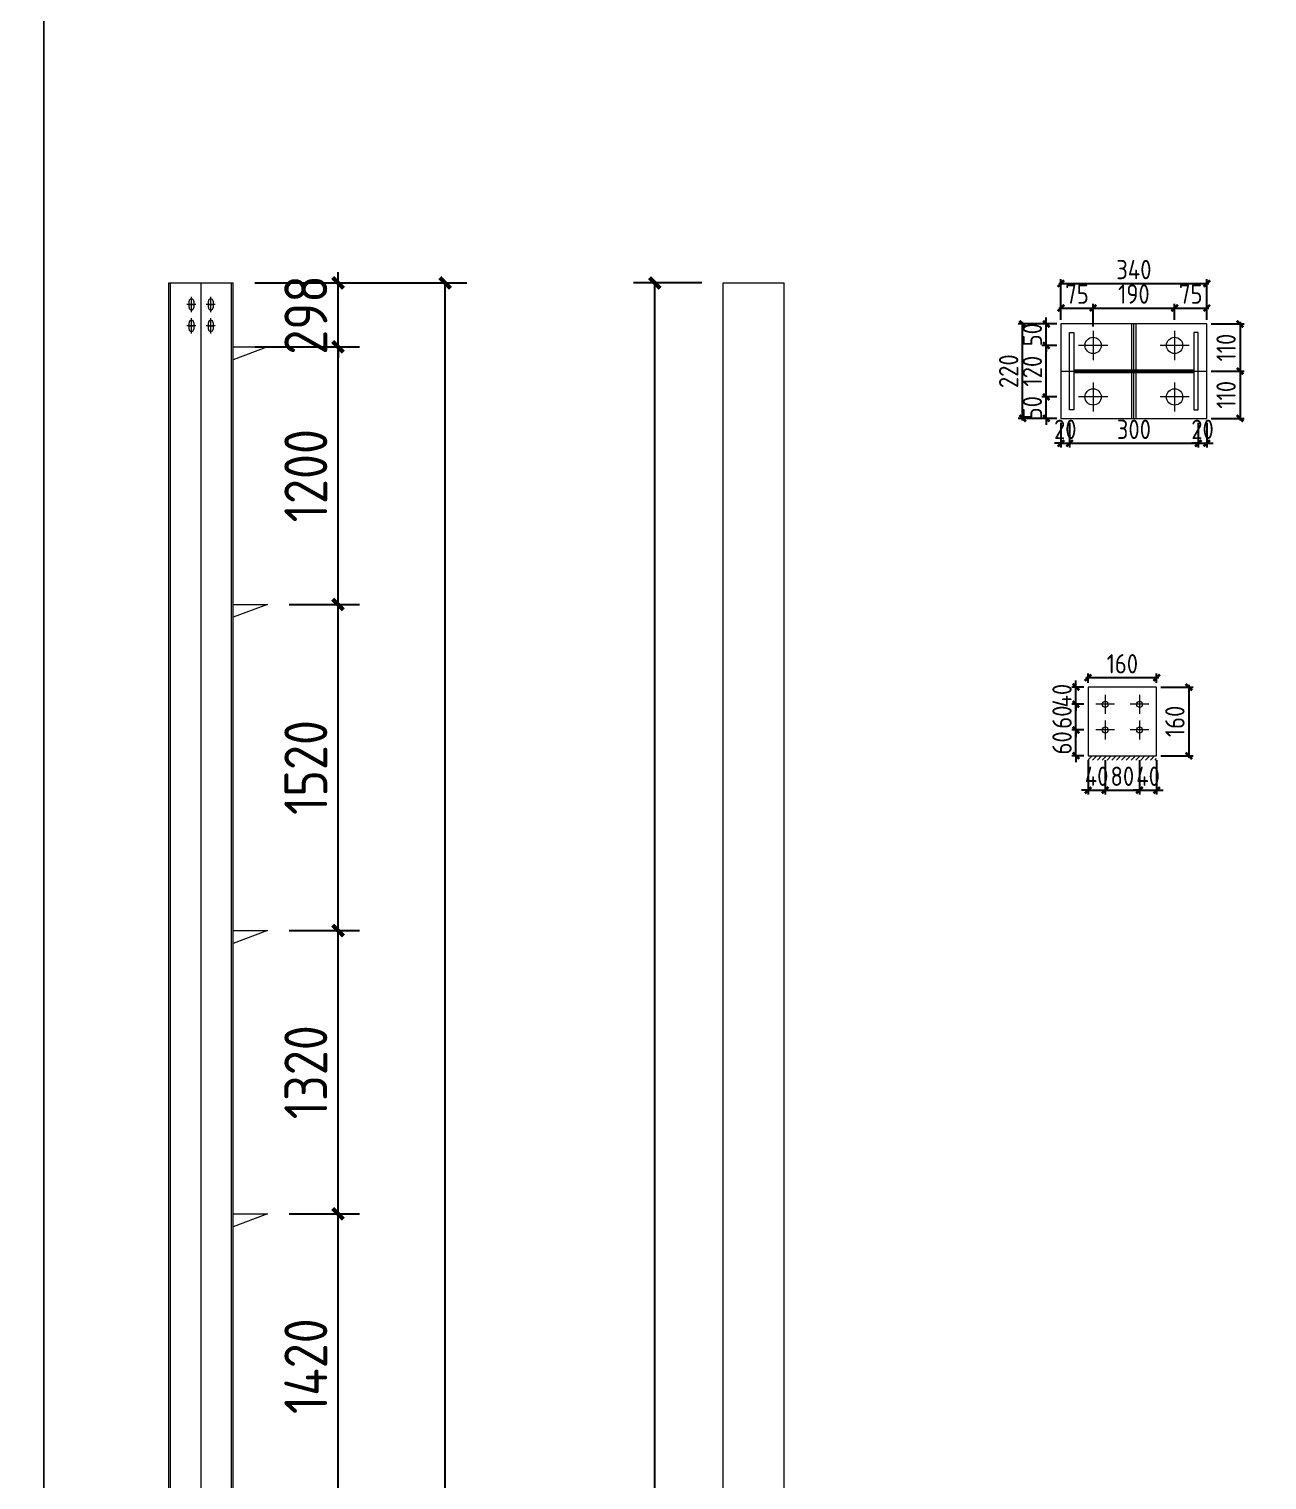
# Model space of a CAD drawing. Extents: x 485428 to 797698, y 56414 to 211814.
# Drawn here: x 693468 to 699240, y 148169 to 154931 of the extents above; entities that cross this region are included whole.
import ezdxf

# ---------------------------------------------------------------- set-up
doc = ezdxf.new("R2010")
doc.units = 0
doc.header["$LTSCALE"] = 1000
doc.header["$MEASUREMENT"] = 0
doc.styles.get("Standard").update_dxf_attribs({"font": 'gbenor.shx', "bigfont": 'gbcbig.shx'})
doc.dimstyles.get("Standard").update_dxf_attribs({"dimscale": 100, "dimtxt": 2, "dimasz": 0.4, "dimexe": 0.5, "dimexo": 1, "dimgap": 0.5, "dimtad": 1, "dimdec": 0, "dimzin": 0, "dimdsep": 46, "dimtxsty": 'Standard', "dimblk": 'ARCHTICK', "dimcen": 0.09, "dimadec": 0, "dimazin": 0, "dimtfac": 1, "dimtdec": 0, "dimtix": 1, "dimtmove": 2, "dimatfit": 3, "dimfxl": 1, "dimtolj": 1, "dimtzin": 0, "dimarcsym": 0})

# ---------------------------------------------------------------- blocks, each defined once
blk = doc.blocks.new('_ArchTick')
at = {"color": 0, "linetype": 'ByBlock', "const_width": 0.4}
blk.add_lwpolyline([(-0.5, -0.5), (0.5, 0.5)], dxfattribs=at)
blk = doc.blocks.new('*D974')
at = {"color": 3, "lineweight": -2}
for p, q in [((694680.7, 149409.3), (695009.1, 149409.3)), ((694909.1, 147989.3), (694909.1, 149409.3)), ((694680.7, 147989.3), (695009.1, 147989.3))]:
    blk.add_line(p, q, dxfattribs=at)
at = {"layer": 'Defpoints', "color": 0}
for p in [(694580.7, 149409.3), (694909.1, 149409.3), (694580.7, 147989.3)]:
    blk.add_point(p, dxfattribs=at)
at = {"color": 3, "lineweight": -2, "xscale": 50, "yscale": 50, "zscale": 50}
for p, rotation in [((694909.1, 149409.3), 90), ((694909.1, 147989.3), 270)]:
    blk.add_blockref('_ArchTick', p, dxfattribs=dict(at, rotation=rotation))
at = {"color": 0, "lineweight": 15, "insert": (694759.1, 148699.3), "char_height": 200, "attachment_point": 5, "rotation": 90}
blk.add_mtext('\\A1;1420', dxfattribs=at)
blk = doc.blocks.new('*D975')
at = {"color": 3, "lineweight": -2}
for p, q in [((694680.7, 150729.3), (695009.1, 150729.3)), ((694909.1, 149409.3), (694909.1, 150729.3)), ((694680.7, 149409.3), (695009.1, 149409.3))]:
    blk.add_line(p, q, dxfattribs=at)
at = {"layer": 'Defpoints', "color": 0}
for p in [(694580.7, 150729.3), (694909.1, 150729.3), (694580.7, 149409.3)]:
    blk.add_point(p, dxfattribs=at)
at = {"color": 3, "lineweight": -2, "xscale": 50, "yscale": 50, "zscale": 50}
for p, rotation in [((694909.1, 150729.3), 90), ((694909.1, 149409.3), 270)]:
    blk.add_blockref('_ArchTick', p, dxfattribs=dict(at, rotation=rotation))
at = {"color": 0, "lineweight": 15, "insert": (694759.1, 150069.3), "char_height": 200, "attachment_point": 5, "rotation": 90}
blk.add_mtext('\\A1;1320', dxfattribs=at)
blk = doc.blocks.new('*D976')
at = {"color": 3, "lineweight": -2}
for p, q in [((694680.7, 152249.3), (695009.1, 152249.3)), ((694909.1, 150729.3), (694909.1, 152249.3)), ((694680.7, 150729.3), (695009.1, 150729.3))]:
    blk.add_line(p, q, dxfattribs=at)
at = {"layer": 'Defpoints', "color": 0}
for p in [(694580.7, 152249.3), (694909.1, 152249.3), (694580.7, 150729.3)]:
    blk.add_point(p, dxfattribs=at)
at = {"color": 3, "lineweight": -2, "xscale": 50, "yscale": 50, "zscale": 50}
for p, rotation in [((694909.1, 152249.3), 90), ((694909.1, 150729.3), 270)]:
    blk.add_blockref('_ArchTick', p, dxfattribs=dict(at, rotation=rotation))
at = {"color": 0, "lineweight": 15, "insert": (694759.1, 151489.3), "char_height": 200, "attachment_point": 5, "rotation": 90}
blk.add_mtext('\\A1;1520', dxfattribs=at)
blk = doc.blocks.new('*D977')
at = {"color": 3, "lineweight": -2}
for p, q in [((694680.7, 153449.3), (695009.1, 153449.3)), ((694909.1, 152249.3), (694909.1, 153449.3)), ((694680.7, 152249.3), (695009.1, 152249.3))]:
    blk.add_line(p, q, dxfattribs=at)
at = {"layer": 'Defpoints', "color": 0}
for p in [(694580.7, 153449.3), (694909.1, 153449.3), (694580.7, 152249.3)]:
    blk.add_point(p, dxfattribs=at)
at = {"color": 3, "lineweight": -2, "xscale": 50, "yscale": 50, "zscale": 50}
for p, rotation in [((694909.1, 153449.3), 90), ((694909.1, 152249.3), 270)]:
    blk.add_blockref('_ArchTick', p, dxfattribs=dict(at, rotation=rotation))
at = {"color": 0, "lineweight": 15, "insert": (694759.1, 152849.3), "char_height": 200, "attachment_point": 5, "rotation": 90}
blk.add_mtext('\\A1;1200', dxfattribs=at)
blk = doc.blocks.new('*D985')
at = {"color": 3, "lineweight": -2}
for p, q in [((694520.7, 153747.3), (695509.1, 153747.3)), ((695409.1, 140809.3), (695409.1, 153747.3)), ((694540.7, 140809.3), (695509.1, 140809.3))]:
    blk.add_line(p, q, dxfattribs=at)
at = {"layer": 'Defpoints', "color": 0}
for p in [(694420.7, 153747.3), (695409.1, 153747.3), (694440.7, 140809.3)]:
    blk.add_point(p, dxfattribs=at)
at = {"color": 3, "lineweight": -2, "xscale": 50, "yscale": 50, "zscale": 50}
for p, rotation in [((695409.1, 153747.3), 90), ((695409.1, 140809.3), 270)]:
    blk.add_blockref('_ArchTick', p, dxfattribs=dict(at, rotation=rotation))
at = {"color": 0, "lineweight": 15, "insert": (695259.1, 147278.3), "char_height": 200, "attachment_point": 5, "rotation": 90}
blk.add_mtext('\\A1;12938', dxfattribs=at)
blk = doc.blocks.new('*D986')
at = {"color": 3, "lineweight": -2}
for p, q in [((696605.3, 153747.3), (696286.2, 153747.3)), ((696386.2, 140829.3), (696386.2, 153747.3)), ((696605.3, 140829.3), (696286.2, 140829.3))]:
    blk.add_line(p, q, dxfattribs=at)
at = {"layer": 'Defpoints', "color": 0}
for p in [(696386.2, 153747.3), (696705.3, 153747.3), (696705.3, 140829.3)]:
    blk.add_point(p, dxfattribs=at)
at = {"color": 3, "lineweight": -2, "xscale": 50, "yscale": 50, "zscale": 50}
for p, rotation in [((696386.2, 153747.3), 90), ((696386.2, 140829.3), 270)]:
    blk.add_blockref('_ArchTick', p, dxfattribs=dict(at, rotation=rotation))
at = {"color": 0, "lineweight": 15, "insert": (696229.6, 147288.3), "char_height": 200, "attachment_point": 5, "rotation": 90}
blk.add_mtext('\\A1;腹板、翼板 12918', dxfattribs=at)
blk = doc.blocks.new('*D998')
at = {"color": 3, "lineweight": -2}
for p, q in [((698211.1, 153216.2), (698211.1, 153246.2)), ((698259.6, 153216.2), (698191.1, 153216.2)), ((698211.1, 153116.2), (698211.1, 153216.2)), ((698259.6, 153116.2), (698191.1, 153116.2)), ((698211.1, 153116.2), (698211.1, 153086.2))]:
    blk.add_line(p, q, dxfattribs=at)
at = {"layer": 'Defpoints', "color": 0}
for p in [(698211.1, 153216.2), (698279.6, 153216.2), (698279.6, 153116.2)]:
    blk.add_point(p, dxfattribs=at)
at = {"color": 3, "lineweight": -2, "xscale": 30, "yscale": 30, "zscale": 30}
for p, rotation in [((698211.1, 153216.2), 270), ((698211.1, 153116.2), 90)]:
    blk.add_blockref('_ArchTick', p, dxfattribs=dict(at, rotation=rotation))
at = {"color": 0, "lineweight": 15, "insert": (698146.1, 153166.2), "char_height": 90, "attachment_point": 5, "rotation": 90}
blk.add_mtext('\\A1;50', dxfattribs=at)
blk = doc.blocks.new('*D995')
at = {"color": 3, "lineweight": -2}
for p, q in [((698259.6, 153456.2), (698191.1, 153456.2)), ((698211.1, 153206.2), (698211.1, 153466.2)), ((698259.6, 153216.2), (698191.1, 153216.2))]:
    blk.add_line(p, q, dxfattribs=at)
at = {"layer": 'Defpoints', "color": 0}
for p in [(698211.1, 153456.2), (698279.6, 153456.2), (698279.6, 153216.2)]:
    blk.add_point(p, dxfattribs=at)
at = {"color": 3, "lineweight": -2, "xscale": 30, "yscale": 30, "zscale": 30}
for p, rotation in [((698211.1, 153456.2), 90), ((698211.1, 153216.2), 270)]:
    blk.add_blockref('_ArchTick', p, dxfattribs=dict(at, rotation=rotation))
at = {"color": 0, "lineweight": 15, "insert": (698146.1, 153336.2), "char_height": 90, "attachment_point": 5, "rotation": 90}
blk.add_mtext('\\A1;120', dxfattribs=at)
blk = doc.blocks.new('*D999')
at = {"color": 3, "lineweight": -2}
for p, q in [((698211.1, 153556.2), (698211.1, 153586.2)), ((698259.6, 153556.2), (698191.1, 153556.2)), ((698211.1, 153456.2), (698211.1, 153556.2)), ((698259.6, 153456.2), (698191.1, 153456.2)), ((698211.1, 153456.2), (698211.1, 153426.2))]:
    blk.add_line(p, q, dxfattribs=at)
at = {"layer": 'Defpoints', "color": 0}
for p in [(698211.1, 153556.2), (698279.6, 153556.2), (698279.6, 153456.2)]:
    blk.add_point(p, dxfattribs=at)
at = {"color": 3, "lineweight": -2, "xscale": 30, "yscale": 30, "zscale": 30}
for p, rotation in [((698211.1, 153556.2), 270), ((698211.1, 153456.2), 90)]:
    blk.add_blockref('_ArchTick', p, dxfattribs=dict(at, rotation=rotation))
at = {"color": 0, "lineweight": 15, "insert": (698146.1, 153506.2), "char_height": 90, "attachment_point": 5, "rotation": 90}
blk.add_mtext('\\A1;50', dxfattribs=at)
blk = doc.blocks.new('*D1000')
at = {"color": 3, "lineweight": -2}
for p, q in [((698269.6, 153630.6), (698439.6, 153630.6)), ((698279.6, 153576.2), (698279.6, 153650.6)), ((698429.6, 153544.2), (698429.6, 153650.6))]:
    blk.add_line(p, q, dxfattribs=at)
at = {"layer": 'Defpoints', "color": 0}
for p in [(698429.6, 153630.6), (698279.6, 153556.2), (698429.6, 153524.2)]:
    blk.add_point(p, dxfattribs=at)
at = {"color": 3, "lineweight": -2, "xscale": 30, "yscale": 30, "zscale": 30, "rotation": 180}
blk.add_blockref('_ArchTick', (698279.6, 153630.6), dxfattribs=at)
at = {"color": 3, "lineweight": -2, "xscale": 30, "yscale": 30, "zscale": 30}
blk.add_blockref('_ArchTick', (698429.6, 153630.6), dxfattribs=at)
at = {"color": 0, "lineweight": 15, "insert": (698354.6, 153695.6), "char_height": 90, "attachment_point": 5}
blk.add_mtext('\\A1;75', dxfattribs=at)
blk = doc.blocks.new('*D1001')
at = {"color": 3, "lineweight": -2}
for p, q in [((698419.6, 153630.6), (698819.6, 153630.6)), ((698429.6, 153544.2), (698429.6, 153650.6)), ((698809.6, 153576.2), (698809.6, 153650.6))]:
    blk.add_line(p, q, dxfattribs=at)
at = {"layer": 'Defpoints', "color": 0}
for p in [(698809.6, 153630.6), (698429.6, 153524.2), (698809.6, 153556.2)]:
    blk.add_point(p, dxfattribs=at)
at = {"color": 3, "lineweight": -2, "xscale": 30, "yscale": 30, "zscale": 30, "rotation": 180}
blk.add_blockref('_ArchTick', (698429.6, 153630.6), dxfattribs=at)
at = {"color": 3, "lineweight": -2, "xscale": 30, "yscale": 30, "zscale": 30}
blk.add_blockref('_ArchTick', (698809.6, 153630.6), dxfattribs=at)
at = {"color": 0, "lineweight": 15, "insert": (698619.6, 153695.6), "char_height": 90, "attachment_point": 5}
blk.add_mtext('\\A1;190', dxfattribs=at)
blk = doc.blocks.new('*D1002')
at = {"color": 3, "lineweight": -2}
for p, q in [((698799.6, 153630.6), (698969.6, 153630.6)), ((698809.6, 153576.2), (698809.6, 153650.6)), ((698959.6, 153576.2), (698959.6, 153650.6))]:
    blk.add_line(p, q, dxfattribs=at)
at = {"layer": 'Defpoints', "color": 0}
for p in [(698959.6, 153630.6), (698809.6, 153556.2), (698959.6, 153556.2)]:
    blk.add_point(p, dxfattribs=at)
at = {"color": 3, "lineweight": -2, "xscale": 30, "yscale": 30, "zscale": 30, "rotation": 180}
blk.add_blockref('_ArchTick', (698809.6, 153630.6), dxfattribs=at)
at = {"color": 3, "lineweight": -2, "xscale": 30, "yscale": 30, "zscale": 30}
blk.add_blockref('_ArchTick', (698959.6, 153630.6), dxfattribs=at)
at = {"color": 0, "lineweight": 15, "insert": (698884.6, 153695.6), "char_height": 90, "attachment_point": 5}
blk.add_mtext('\\A1;75', dxfattribs=at)
blk = doc.blocks.new('*D1003')
at = {"color": 3, "lineweight": -2}
for p, q in [((698100.7, 153106.2), (698100.7, 153566.2)), ((698259.6, 153556.2), (698080.7, 153556.2)), ((698259.6, 153116.2), (698080.7, 153116.2))]:
    blk.add_line(p, q, dxfattribs=at)
at = {"layer": 'Defpoints', "color": 0}
for p in [(698100.7, 153556.2), (698279.6, 153556.2), (698279.6, 153116.2)]:
    blk.add_point(p, dxfattribs=at)
at = {"color": 3, "lineweight": -2, "xscale": 30, "yscale": 30, "zscale": 30}
for p, rotation in [((698100.7, 153556.2), 90), ((698100.7, 153116.2), 270)]:
    blk.add_blockref('_ArchTick', p, dxfattribs=dict(at, rotation=rotation))
at = {"color": 0, "lineweight": 15, "insert": (698035.7, 153336.2), "char_height": 90, "attachment_point": 5, "rotation": 90}
blk.add_mtext('\\A1;220', dxfattribs=at)
blk = doc.blocks.new('*D1004')
at = {"color": 3, "lineweight": -2}
for p, q in [((698279.6, 153576.2), (698279.6, 153764.7)), ((698959.6, 153576.2), (698959.6, 153764.7)), ((698269.6, 153744.7), (698969.6, 153744.7))]:
    blk.add_line(p, q, dxfattribs=at)
at = {"layer": 'Defpoints', "color": 0}
for p in [(698959.6, 153744.7), (698279.6, 153556.2), (698959.6, 153556.2)]:
    blk.add_point(p, dxfattribs=at)
at = {"color": 3, "lineweight": -2, "xscale": 30, "yscale": 30, "zscale": 30, "rotation": 180}
blk.add_blockref('_ArchTick', (698279.6, 153744.7), dxfattribs=at)
at = {"color": 3, "lineweight": -2, "xscale": 30, "yscale": 30, "zscale": 30}
blk.add_blockref('_ArchTick', (698959.6, 153744.7), dxfattribs=at)
at = {"color": 0, "lineweight": 15, "insert": (698619.6, 153809.7), "char_height": 90, "attachment_point": 5}
blk.add_mtext('\\A1;340', dxfattribs=at)
blk = doc.blocks.new('*D996')
at = {"color": 3, "lineweight": -2}
for p, q in [((698279.6, 153096.2), (698279.6, 152980.2)), ((698319.6, 153096.2), (698319.6, 152980.2)), ((698279.6, 153000.2), (698249.6, 153000.2)), ((698279.6, 153000.2), (698319.6, 153000.2)), ((698319.6, 153000.2), (698349.6, 153000.2))]:
    blk.add_line(p, q, dxfattribs=at)
at = {"layer": 'Defpoints', "color": 0}
for p in [(698279.6, 153116.2), (698319.6, 153116.2), (698319.6, 153000.2)]:
    blk.add_point(p, dxfattribs=at)
at = {"color": 3, "lineweight": -2, "xscale": 30, "yscale": 30, "zscale": 30}
blk.add_blockref('_ArchTick', (698279.6, 153000.2), dxfattribs=at)
at = {"color": 3, "lineweight": -2, "xscale": 30, "yscale": 30, "zscale": 30, "rotation": 180}
blk.add_blockref('_ArchTick', (698319.6, 153000.2), dxfattribs=at)
at = {"color": 0, "lineweight": 15, "insert": (698299.6, 153065.2), "char_height": 90, "attachment_point": 5}
blk.add_mtext('\\A1;20', dxfattribs=at)
blk = doc.blocks.new('*D997')
at = {"color": 3, "lineweight": -2}
for p, q in [((698319.6, 153096.2), (698319.6, 152980.2)), ((698919.6, 153096.2), (698919.6, 152980.2)), ((698309.6, 153000.2), (698929.6, 153000.2))]:
    blk.add_line(p, q, dxfattribs=at)
at = {"layer": 'Defpoints', "color": 0}
for p in [(698319.6, 153116.2), (698919.6, 153116.2), (698919.6, 153000.2)]:
    blk.add_point(p, dxfattribs=at)
at = {"color": 3, "lineweight": -2, "xscale": 30, "yscale": 30, "zscale": 30, "rotation": 180}
blk.add_blockref('_ArchTick', (698319.6, 153000.2), dxfattribs=at)
at = {"color": 3, "lineweight": -2, "xscale": 30, "yscale": 30, "zscale": 30}
blk.add_blockref('_ArchTick', (698919.6, 153000.2), dxfattribs=at)
at = {"color": 0, "lineweight": 15, "insert": (698619.6, 153065.2), "char_height": 90, "attachment_point": 5}
blk.add_mtext('\\A1;300', dxfattribs=at)
blk = doc.blocks.new('*D1005')
at = {"color": 3, "lineweight": -2}
for p, q in [((698919.6, 153096.2), (698919.6, 152980.2)), ((698959.6, 153096.2), (698959.6, 152980.2)), ((698919.6, 153000.2), (698889.6, 153000.2)), ((698919.6, 153000.2), (698959.6, 153000.2)), ((698959.6, 153000.2), (698989.6, 153000.2))]:
    blk.add_line(p, q, dxfattribs=at)
at = {"layer": 'Defpoints', "color": 0}
for p in [(698919.6, 153116.2), (698959.6, 153116.2), (698959.6, 153000.2)]:
    blk.add_point(p, dxfattribs=at)
at = {"color": 3, "lineweight": -2, "xscale": 30, "yscale": 30, "zscale": 30}
blk.add_blockref('_ArchTick', (698919.6, 153000.2), dxfattribs=at)
at = {"color": 3, "lineweight": -2, "xscale": 30, "yscale": 30, "zscale": 30, "rotation": 180}
blk.add_blockref('_ArchTick', (698959.6, 153000.2), dxfattribs=at)
at = {"color": 0, "lineweight": 15, "insert": (698939.6, 153065.2), "char_height": 90, "attachment_point": 5}
blk.add_mtext('\\A1;20', dxfattribs=at)
blk = doc.blocks.new('*D1006')
at = {"color": 3, "lineweight": -2}
for p, q in [((699114.5, 153566.2), (699114.5, 153326.2)), ((698979.6, 153556.2), (699134.5, 153556.2)), ((698979.6, 153336.2), (699134.5, 153336.2))]:
    blk.add_line(p, q, dxfattribs=at)
at = {"layer": 'Defpoints', "color": 0}
for p in [(698959.6, 153556.2), (698959.6, 153336.2), (699114.5, 153336.2)]:
    blk.add_point(p, dxfattribs=at)
at = {"color": 3, "lineweight": -2, "xscale": 30, "yscale": 30, "zscale": 30}
for p, rotation in [((699114.5, 153556.2), 90), ((699114.5, 153336.2), 270)]:
    blk.add_blockref('_ArchTick', p, dxfattribs=dict(at, rotation=rotation))
at = {"color": 0, "lineweight": 15, "insert": (699049.5, 153446.2), "char_height": 90, "attachment_point": 5, "rotation": 90}
blk.add_mtext('\\A1;110', dxfattribs=at)
blk = doc.blocks.new('*D1007')
at = {"color": 3, "lineweight": -2}
for p, q in [((698979.6, 153336.2), (699134.5, 153336.2)), ((699114.5, 153346.2), (699114.5, 153106.2)), ((698979.6, 153116.2), (699134.5, 153116.2))]:
    blk.add_line(p, q, dxfattribs=at)
at = {"layer": 'Defpoints', "color": 0}
for p in [(698959.6, 153336.2), (698959.6, 153116.2), (699114.5, 153116.2)]:
    blk.add_point(p, dxfattribs=at)
at = {"color": 3, "lineweight": -2, "xscale": 30, "yscale": 30, "zscale": 30}
for p, rotation in [((699114.5, 153336.2), 90), ((699114.5, 153116.2), 270)]:
    blk.add_blockref('_ArchTick', p, dxfattribs=dict(at, rotation=rotation))
at = {"color": 0, "lineweight": 15, "insert": (699049.5, 153226.2), "char_height": 90, "attachment_point": 5, "rotation": 90}
blk.add_mtext('\\A1;110', dxfattribs=at)
blk = doc.blocks.new('*D1013')
at = {"color": 3, "lineweight": -2}
for p, q in [((698405.8, 151524.1), (698405.8, 151363.5)), ((698485.8, 151524.1), (698485.8, 151363.5)), ((698405.8, 151383.5), (698375.8, 151383.5)), ((698405.8, 151383.5), (698485.8, 151383.5)), ((698485.8, 151383.5), (698515.8, 151383.5))]:
    blk.add_line(p, q, dxfattribs=at)
at = {"layer": 'Defpoints', "color": 0}
for p in [(698405.8, 151544.1), (698485.8, 151544.1), (698485.8, 151383.5)]:
    blk.add_point(p, dxfattribs=at)
at = {"color": 3, "lineweight": -2, "xscale": 30, "yscale": 30, "zscale": 30}
blk.add_blockref('_ArchTick', (698405.8, 151383.5), dxfattribs=at)
at = {"color": 3, "lineweight": -2, "xscale": 30, "yscale": 30, "zscale": 30, "rotation": 180}
blk.add_blockref('_ArchTick', (698485.8, 151383.5), dxfattribs=at)
at = {"color": 0, "lineweight": 15, "insert": (698445.8, 151448.5), "char_height": 90, "attachment_point": 5}
blk.add_mtext('\\A1;40', dxfattribs=at)
blk = doc.blocks.new('*D1008')
at = {"color": 3, "lineweight": -2}
for p, q in [((698485.8, 151524.1), (698485.8, 151363.5)), ((698645.8, 151524.1), (698645.8, 151363.5)), ((698475.8, 151383.5), (698655.8, 151383.5))]:
    blk.add_line(p, q, dxfattribs=at)
at = {"layer": 'Defpoints', "color": 0}
for p in [(698485.8, 151544.1), (698645.8, 151544.1), (698645.8, 151383.5)]:
    blk.add_point(p, dxfattribs=at)
at = {"color": 3, "lineweight": -2, "xscale": 30, "yscale": 30, "zscale": 30, "rotation": 180}
blk.add_blockref('_ArchTick', (698485.8, 151383.5), dxfattribs=at)
at = {"color": 3, "lineweight": -2, "xscale": 30, "yscale": 30, "zscale": 30}
blk.add_blockref('_ArchTick', (698645.8, 151383.5), dxfattribs=at)
at = {"color": 0, "lineweight": 15, "insert": (698565.8, 151448.5), "char_height": 90, "attachment_point": 5}
blk.add_mtext('\\A1;80', dxfattribs=at)
blk = doc.blocks.new('*D1009')
at = {"color": 3, "lineweight": -2}
for p, q in [((698645.8, 151524.1), (698645.8, 151363.5)), ((698725.8, 151524.1), (698725.8, 151363.5)), ((698645.8, 151383.5), (698615.8, 151383.5)), ((698645.8, 151383.5), (698725.8, 151383.5)), ((698725.8, 151383.5), (698755.8, 151383.5))]:
    blk.add_line(p, q, dxfattribs=at)
at = {"layer": 'Defpoints', "color": 0}
for p in [(698645.8, 151544.1), (698725.8, 151544.1), (698725.8, 151383.5)]:
    blk.add_point(p, dxfattribs=at)
at = {"color": 3, "lineweight": -2, "xscale": 30, "yscale": 30, "zscale": 30}
blk.add_blockref('_ArchTick', (698645.8, 151383.5), dxfattribs=at)
at = {"color": 3, "lineweight": -2, "xscale": 30, "yscale": 30, "zscale": 30, "rotation": 180}
blk.add_blockref('_ArchTick', (698725.8, 151383.5), dxfattribs=at)
at = {"color": 0, "lineweight": 15, "insert": (698685.8, 151448.5), "char_height": 90, "attachment_point": 5}
blk.add_mtext('\\A1;40', dxfattribs=at)
blk = doc.blocks.new('*D1010')
at = {"color": 3, "lineweight": -2}
for p, q in [((698385.8, 151664.1), (698329.6, 151664.1)), ((698349.6, 151664.1), (698349.6, 151694.1)), ((698349.6, 151544.1), (698349.6, 151664.1)), ((698385.8, 151544.1), (698329.6, 151544.1)), ((698349.6, 151544.1), (698349.6, 151514.1))]:
    blk.add_line(p, q, dxfattribs=at)
at = {"layer": 'Defpoints', "color": 0}
for p in [(698349.6, 151664.1), (698405.8, 151664.1), (698405.8, 151544.1)]:
    blk.add_point(p, dxfattribs=at)
at = {"color": 3, "lineweight": -2, "xscale": 30, "yscale": 30, "zscale": 30}
for p, rotation in [((698349.6, 151664.1), 270), ((698349.6, 151544.1), 90)]:
    blk.add_blockref('_ArchTick', p, dxfattribs=dict(at, rotation=rotation))
at = {"color": 0, "lineweight": 15, "insert": (698284.6, 151604.1), "char_height": 90, "attachment_point": 5, "rotation": 90}
blk.add_mtext('\\A1;60', dxfattribs=at)
blk = doc.blocks.new('*D1011')
at = {"color": 3, "lineweight": -2}
for p, q in [((698349.6, 151784.1), (698349.6, 151814.1)), ((698385.8, 151784.1), (698329.6, 151784.1)), ((698349.6, 151664.1), (698349.6, 151784.1)), ((698385.8, 151664.1), (698329.6, 151664.1)), ((698349.6, 151664.1), (698349.6, 151634.1))]:
    blk.add_line(p, q, dxfattribs=at)
at = {"layer": 'Defpoints', "color": 0}
for p in [(698349.6, 151784.1), (698405.8, 151784.1), (698405.8, 151664.1)]:
    blk.add_point(p, dxfattribs=at)
at = {"color": 3, "lineweight": -2, "xscale": 30, "yscale": 30, "zscale": 30}
for p, rotation in [((698349.6, 151784.1), 270), ((698349.6, 151664.1), 90)]:
    blk.add_blockref('_ArchTick', p, dxfattribs=dict(at, rotation=rotation))
at = {"color": 0, "lineweight": 15, "insert": (698284.6, 151724.1), "char_height": 90, "attachment_point": 5, "rotation": 90}
blk.add_mtext('\\A1;60', dxfattribs=at)
blk = doc.blocks.new('*D1014')
at = {"color": 3, "lineweight": -2}
for p, q in [((698349.6, 151864.1), (698349.6, 151894.1)), ((698385.8, 151864.1), (698329.6, 151864.1)), ((698349.6, 151784.1), (698349.6, 151864.1)), ((698385.8, 151784.1), (698329.6, 151784.1)), ((698349.6, 151784.1), (698349.6, 151754.1))]:
    blk.add_line(p, q, dxfattribs=at)
at = {"layer": 'Defpoints', "color": 0}
for p in [(698349.6, 151864.1), (698405.8, 151864.1), (698405.8, 151784.1)]:
    blk.add_point(p, dxfattribs=at)
at = {"color": 3, "lineweight": -2, "xscale": 30, "yscale": 30, "zscale": 30}
for p, rotation in [((698349.6, 151864.1), 270), ((698349.6, 151784.1), 90)]:
    blk.add_blockref('_ArchTick', p, dxfattribs=dict(at, rotation=rotation))
at = {"color": 0, "lineweight": 15, "insert": (698284.6, 151824.1), "char_height": 90, "attachment_point": 5, "rotation": 90}
blk.add_mtext('\\A1;40', dxfattribs=at)
blk = doc.blocks.new('*D1015')
at = {"color": 3, "lineweight": -2}
for p, q in [((698735.8, 151907.7), (698395.8, 151907.7)), ((698405.8, 151884.1), (698405.8, 151927.7)), ((698725.8, 151884.1), (698725.8, 151927.7))]:
    blk.add_line(p, q, dxfattribs=at)
at = {"layer": 'Defpoints', "color": 0}
for p in [(698405.8, 151907.7), (698405.8, 151864.1), (698725.8, 151864.1)]:
    blk.add_point(p, dxfattribs=at)
at = {"color": 3, "lineweight": -2, "xscale": 30, "yscale": 30, "zscale": 30, "rotation": 180}
blk.add_blockref('_ArchTick', (698405.8, 151907.7), dxfattribs=at)
at = {"color": 3, "lineweight": -2, "xscale": 30, "yscale": 30, "zscale": 30}
blk.add_blockref('_ArchTick', (698725.8, 151907.7), dxfattribs=at)
at = {"color": 0, "lineweight": 15, "insert": (698565.8, 151972.7), "char_height": 90, "attachment_point": 5}
blk.add_mtext('\\A1;160', dxfattribs=at)
blk = doc.blocks.new('*D1012')
at = {"color": 3, "lineweight": -2}
for p, q in [((698875.8, 151874.1), (698875.8, 151534.1)), ((698745.8, 151864.1), (698895.8, 151864.1)), ((698745.8, 151544.1), (698895.8, 151544.1))]:
    blk.add_line(p, q, dxfattribs=at)
at = {"layer": 'Defpoints', "color": 0}
for p in [(698725.8, 151864.1), (698725.8, 151544.1), (698875.8, 151544.1)]:
    blk.add_point(p, dxfattribs=at)
at = {"color": 3, "lineweight": -2, "xscale": 30, "yscale": 30, "zscale": 30}
for p, rotation in [((698875.8, 151864.1), 90), ((698875.8, 151544.1), 270)]:
    blk.add_blockref('_ArchTick', p, dxfattribs=dict(at, rotation=rotation))
at = {"color": 0, "lineweight": 15, "insert": (698810.8, 151704.1), "char_height": 90, "attachment_point": 5, "rotation": 90}
blk.add_mtext('\\A1;160', dxfattribs=at)
blk = doc.blocks.new('*D3284')
at = {"color": 3, "lineweight": -2}
for p, q in [((694909.1, 153747.3), (694909.1, 153797.3)), ((694520.7, 153747.3), (695009.1, 153747.3)), ((694909.1, 153449.3), (694909.1, 153747.3)), ((694520.7, 153449.3), (695009.1, 153449.3)), ((694909.1, 153449.3), (694909.1, 153399.3))]:
    blk.add_line(p, q, dxfattribs=at)
at = {"layer": 'Defpoints', "color": 0}
for p in [(694420.7, 153747.3), (694909.1, 153747.3), (694420.7, 153449.3)]:
    blk.add_point(p, dxfattribs=at)
at = {"color": 3, "lineweight": -2, "xscale": 50, "yscale": 50, "zscale": 50}
for p, rotation in [((694909.1, 153747.3), 270), ((694909.1, 153449.3), 90)]:
    blk.add_blockref('_ArchTick', p, dxfattribs=dict(at, rotation=rotation))
at = {"color": 0, "lineweight": 15, "insert": (694759.1, 153598.3), "char_height": 200, "attachment_point": 5, "rotation": 90}
blk.add_mtext('\\A1;298', dxfattribs=at)

msp = doc.modelspace()

# ---------------------------------------------------------------- hatches: boundary and pattern name
at = {"lineweight": 15}
h = msp.add_hatch(dxfattribs=at)
h.set_pattern_fill('ANSI31', color=256, scale=10, style=0)
h.set_pattern_definition([(45, (215821.022, -43758.483), (-11.22532015, 11.22532015), [])])
h.paths.add_polyline_path([(698725.8, 151544.1), (698715.5, 151544.1), (698725.8, 151530.8)], flags=17)
h.paths.add_polyline_path([(698715.5, 151544.1), (698405.8, 151544.1), (698405.8, 151524.1), (698725.8, 151524.1), (698725.8, 151530.8)])

# ---------------------------------------------------------------- linework, layer by layer
for p, q in [((694120.7, 140829.3), (694120.7, 153747.3)), ((694120.7, 153747.3), (694420.7, 153747.3)), ((694128.7, 140829.3), (694128.7, 153747.3)), ((694412.7, 140829.3), (694412.7, 153747.3)), ((694420.7, 140829.3), (694420.7, 153747.3)), ((696705.3, 140829.3), (696705.3, 153747.3)), ((696705.3, 153747.3), (696989.3, 153747.3)), ((696989.3, 140829.3), (696989.3, 153747.3)), ((694245.7, 153647.3), (694204.7, 153647.3)), ((694214.7, 153647.3), (694214.7, 153662.3)), ((694214.7, 153647.3), (694236.7, 153647.3)), ((694236.7, 153647.3), (694214.7, 153647.3)), ((694214.7, 153632.3), (694214.7, 153647.3)), ((694225.7, 153611.3), (694225.7, 153683.3)), ((694236.7, 153662.3), (694236.7, 153632.3)), ((694335.7, 153647.3), (694294.7, 153647.3)), ((694304.7, 153647.3), (694304.7, 153662.3)), ((694304.7, 153647.3), (694326.7, 153647.3)), ((694326.7, 153647.3), (694304.7, 153647.3)), ((694304.7, 153632.3), (694304.7, 153647.3)), ((694315.7, 153611.3), (694315.7, 153683.3)), ((694326.7, 153662.3), (694326.7, 153632.3)), ((694214.7, 153547.3), (694214.7, 153562.3)), ((694225.7, 153511.3), (694225.7, 153583.3)), ((694236.7, 153562.3), (694236.7, 153532.3)), ((694304.7, 153547.3), (694304.7, 153562.3)), ((694315.7, 153511.3), (694315.7, 153583.3)), ((694326.7, 153562.3), (694326.7, 153532.3)), ((694245.7, 153547.3), (694204.7, 153547.3)), ((694214.7, 153532.3), (694214.7, 153547.3)), ((694214.7, 153547.3), (694236.7, 153547.3)), ((694236.7, 153547.3), (694214.7, 153547.3)), ((694335.7, 153547.3), (694294.7, 153547.3)), ((694304.7, 153547.3), (694326.7, 153547.3)), ((694326.7, 153547.3), (694304.7, 153547.3)), ((694304.7, 153532.3), (694304.7, 153547.3)), ((698279.6, 153556.2), (698279.6, 153116.2)), ((698959.6, 153556.2), (698279.6, 153556.2)), ((698429.6, 153524.2), (698429.6, 153388.2)), ((698809.6, 153524.2), (698809.6, 153388.2)), ((698959.6, 153116.2), (698959.6, 153556.2)), ((698497.6, 153456.2), (698361.6, 153456.2)), ((698877.6, 153456.2), (698741.6, 153456.2)), ((698429.6, 153284.2), (698429.6, 153148.2)), ((698809.6, 153284.2), (698809.6, 153148.2)), ((698497.6, 153216.2), (698361.6, 153216.2)), ((698877.6, 153216.2), (698741.6, 153216.2)), ((698279.6, 153116.2), (698959.6, 153116.2)), ((698405.8, 151864.1), (698405.8, 151544.1)), ((698725.8, 151864.1), (698405.8, 151864.1)), ((698485.8, 151828.1), (698485.8, 151740.1)), ((698645.8, 151828.1), (698645.8, 151740.1)), ((698725.8, 151544.1), (698725.8, 151864.1)), ((698529.8, 151784.1), (698441.8, 151784.1)), ((698689.8, 151784.1), (698601.8, 151784.1)), ((698529.8, 151664.1), (698441.8, 151664.1)), ((698485.8, 151708.1), (698485.8, 151620.1)), ((698689.8, 151664.1), (698601.8, 151664.1)), ((698645.8, 151708.1), (698645.8, 151620.1)), ((698405.8, 151544.1), (698725.8, 151544.1))]:
    msp.add_line(p, q, dxfattribs=at)
at = {"color": 1, "lineweight": 15}
for p, q in [((694270.7, 140829.3), (694270.7, 153747.3)), ((698619.6, 153342.2), (698619.6, 153556.2)), ((698279.6, 153336.2), (698959.6, 153336.2)), ((698619.6, 153116.2), (698619.6, 153330.2))]:
    msp.add_line(p, q, dxfattribs=at)
at = {"color": 4, "lineweight": 15}
for p, q in [((698319.6, 153336.2), (698319.6, 153516.2)), ((698319.6, 153516.2), (698339.6, 153516.2)), ((698339.6, 153516.2), (698339.6, 153156.2)), ((698919.6, 153516.2), (698899.6, 153516.2)), ((698899.6, 153516.2), (698899.6, 153156.2)), ((698919.6, 153336.2), (698919.6, 153516.2)), ((698319.6, 153156.2), (698319.6, 153336.2)), ((698339.6, 153342.2), (698899.6, 153342.2)), ((698339.6, 153330.2), (698899.6, 153330.2)), ((698919.6, 153156.2), (698919.6, 153336.2)), ((698339.6, 153156.2), (698319.6, 153156.2)), ((698899.6, 153156.2), (698919.6, 153156.2))]:
    msp.add_line(p, q, dxfattribs=at)
at = {"color": 2, "lineweight": 15}
for p, q in [((698609.6, 153342.2), (698609.6, 153556.2)), ((698629.6, 153342.2), (698629.6, 153556.2)), ((694420.7, 153449.3), (694580.7, 153449.3)), ((694580.7, 153449.3), (694420.7, 153389.3)), ((698609.6, 153116.2), (698609.6, 153330.2)), ((698629.6, 153116.2), (698629.6, 153330.2)), ((694420.7, 152249.3), (694580.7, 152249.3)), ((694580.7, 152249.3), (694420.7, 152189.3)), ((694420.7, 150729.3), (694580.7, 150729.3)), ((694580.7, 150729.3), (694420.7, 150669.3)), ((694420.7, 150729.3), (694580.7, 150729.3)), ((694420.7, 149409.3), (694580.7, 149409.3)), ((694580.7, 149409.3), (694420.7, 149349.3))]:
    msp.add_line(p, q, dxfattribs=at)
at = {"lineweight": 15}
for points in [[(683038.1, 155114.2), (693538.1, 155114.2), (693538.1, 140264.2), (683038.1, 140264.2)], [(693538.1, 155114.2), (704038.1, 155114.2), (704038.1, 140264.2), (693538.1, 140264.2)]]:
    msp.add_lwpolyline(points, close=True, dxfattribs=at)
for centre, radius in [((698429.6, 153456.2), 38), ((698809.6, 153456.2), 38), ((698429.6, 153216.2), 38), ((698809.6, 153216.2), 38), ((698485.8, 151784.1), 14), ((698645.8, 151784.1), 14), ((698485.8, 151664.1), 14), ((698645.8, 151664.1), 14)]:
    msp.add_circle(centre, radius, dxfattribs=at)
for centre, start, end in [((694225.7, 153662.3), 0, 180), ((694225.7, 153632.3), 180, 0), ((694315.7, 153662.3), 0, 180), ((694315.7, 153632.3), 180, 0), ((694225.7, 153562.3), 0, 180), ((694315.7, 153562.3), 0, 180), ((694225.7, 153532.3), 180, 0), ((694315.7, 153532.3), 180, 0)]:
    msp.add_arc(centre, 11, start, end, dxfattribs=at)

# ---------------------------------------------------------------- dimensions: what is measured, and where the dimension line sits
for p1, p2, distance, picture, middle in [((698279.6, 153556.2), (698959.6, 153556.2), 188.5, '*D1004', (698619.6, 153809.7)), ((698279.6, 153116.2), (698279.6, 153556.2), 178.9, '*D1003', (698035.7, 153336.2)), ((698725.8, 151864.1), (698405.8, 151864.1), -43.6, '*D1015', (698565.8, 151972.7)), ((698725.8, 151864.1), (698725.8, 151544.1), 150, '*D1012', (698810.8, 151704.1))]:
    dim = msp.add_aligned_dim(p1=p1, p2=p2, distance=distance, dimstyle='Standard', override={"dimtxt": 0.9, "dimasz": 0.3, "dimexe": 0.2, "dimexo": 0.2, "dimgap": 0.2, "dimlfac": 0.5, "dimdle": 0.1, "dimclrd": 3, "dimclre": 3}, dxfattribs=at)
    dim.commit()
    dim.dimension.update_dxf_attribs({"geometry": picture, "text_midpoint": middle})
for base, p1, p2, override, picture, middle in [((694909.1, 153747.3), (694420.7, 153449.3), (694420.7, 153747.3), {"dimtxt": 2, "dimasz": 0.5, "dimexe": 1, "dimexo": 1, "dimclrd": 3, "dimclre": 3}, '*D3284', (694759.1, 153598.3)), ((695409.1, 153747.3), (694440.7, 140809.3), (694420.7, 153747.3), {"dimtxt": 2, "dimasz": 0.5, "dimexe": 1, "dimexo": 1, "dimclrd": 3, "dimclre": 3}, '*D985', (695259.1, 147278.3)), ((698211.1, 153556.2), (698279.6, 153456.2), (698279.6, 153556.2), {"dimtxt": 0.9, "dimasz": 0.3, "dimexe": 0.2, "dimexo": 0.2, "dimgap": 0.2, "dimlfac": 0.5, "dimdle": 0.1, "dimclrd": 3, "dimclre": 3}, '*D999', (698146.1, 153506.2)), ((699114.5, 153336.2), (698959.6, 153556.2), (698959.6, 153336.2), {"dimtxt": 0.9, "dimasz": 0.3, "dimexe": 0.2, "dimexo": 0.2, "dimgap": 0.2, "dimlfac": 0.5, "dimdle": 0.1, "dimclrd": 3, "dimclre": 3}, '*D1006', (699049.5, 153446.2)), ((694909.1, 153449.3), (694580.7, 152249.3), (694580.7, 153449.3), {"dimtxt": 2, "dimasz": 0.5, "dimexe": 1, "dimexo": 1, "dimclrd": 3, "dimclre": 3}, '*D977', (694759.1, 152849.3)), ((698211.1, 153456.2), (698279.6, 153216.2), (698279.6, 153456.2), {"dimtxt": 0.9, "dimasz": 0.3, "dimexe": 0.2, "dimexo": 0.2, "dimgap": 0.2, "dimlfac": 0.5, "dimdle": 0.1, "dimclrd": 3, "dimclre": 3}, '*D995', (698146.1, 153336.2)), ((699114.5, 153116.2), (698959.6, 153336.2), (698959.6, 153116.2), {"dimtxt": 0.9, "dimasz": 0.3, "dimexe": 0.2, "dimexo": 0.2, "dimgap": 0.2, "dimlfac": 0.5, "dimdle": 0.1, "dimclrd": 3, "dimclre": 3}, '*D1007', (699049.5, 153226.2)), ((698211.1, 153216.2), (698279.6, 153116.2), (698279.6, 153216.2), {"dimtxt": 0.9, "dimasz": 0.3, "dimexe": 0.2, "dimexo": 0.2, "dimgap": 0.2, "dimlfac": 0.5, "dimdle": 0.1, "dimclrd": 3, "dimclre": 3}, '*D998', (698146.1, 153166.2)), ((694909.1, 152249.3), (694580.7, 150729.3), (694580.7, 152249.3), {"dimtxt": 2, "dimasz": 0.5, "dimexe": 1, "dimexo": 1, "dimclrd": 3, "dimclre": 3}, '*D976', (694759.1, 151489.3)), ((698349.6, 151864.1), (698405.8, 151784.1), (698405.8, 151864.1), {"dimtxt": 0.9, "dimasz": 0.3, "dimexe": 0.2, "dimexo": 0.2, "dimgap": 0.2, "dimlfac": 0.5, "dimdle": 0.1, "dimclrd": 3, "dimclre": 3}, '*D1014', (698284.6, 151824.1)), ((698349.6, 151784.1), (698405.8, 151664.1), (698405.8, 151784.1), {"dimtxt": 0.9, "dimasz": 0.3, "dimexe": 0.2, "dimexo": 0.2, "dimgap": 0.2, "dimlfac": 0.5, "dimdle": 0.1, "dimclrd": 3, "dimclre": 3}, '*D1011', (698284.6, 151724.1)), ((698349.6, 151664.1), (698405.8, 151544.1), (698405.8, 151664.1), {"dimtxt": 0.9, "dimasz": 0.3, "dimexe": 0.2, "dimexo": 0.2, "dimgap": 0.2, "dimlfac": 0.5, "dimdle": 0.1, "dimclrd": 3, "dimclre": 3}, '*D1010', (698284.6, 151604.1)), ((694909.1, 150729.3), (694580.7, 149409.3), (694580.7, 150729.3), {"dimtxt": 2, "dimasz": 0.5, "dimexe": 1, "dimexo": 1, "dimclrd": 3, "dimclre": 3}, '*D975', (694759.1, 150069.3)), ((694909.1, 149409.3), (694580.7, 147989.3), (694580.7, 149409.3), {"dimtxt": 2, "dimasz": 0.5, "dimexe": 1, "dimexo": 1, "dimclrd": 3, "dimclre": 3}, '*D974', (694759.1, 148699.3))]:
    dim = msp.add_linear_dim(base=base, p1=p1, p2=p2, angle=90, dimstyle='Standard', override=override, dxfattribs=at)
    dim.commit()
    dim.dimension.update_dxf_attribs({"geometry": picture, "text_midpoint": middle})
dim = msp.add_aligned_dim(p1=(696705.3, 140829.3), p2=(696705.3, 153747.3), distance=319.1, text='腹板、翼板 12918', dimstyle='Standard', override={"dimtxt": 2, "dimasz": 0.5, "dimexe": 1, "dimexo": 1, "dimclrd": 3, "dimclre": 3}, dxfattribs=at)
dim.commit()
dim.dimension.update_dxf_attribs({"geometry": '*D986', "text_midpoint": (696229.6, 147288.3)})
for base, p1, p2, picture, middle in [((698429.6, 153630.6), (698279.6, 153556.2), (698429.6, 153524.2), '*D1000', (698354.6, 153695.6)), ((698809.6, 153630.6), (698429.6, 153524.2), (698809.6, 153556.2), '*D1001', (698619.6, 153695.6)), ((698959.6, 153630.6), (698809.6, 153556.2), (698959.6, 153556.2), '*D1002', (698884.6, 153695.6)), ((698319.6, 153000.2), (698279.6, 153116.2), (698319.6, 153116.2), '*D996', (698299.6, 153065.2)), ((698919.6, 153000.2), (698319.6, 153116.2), (698919.6, 153116.2), '*D997', (698619.6, 153065.2)), ((698959.6, 153000.2), (698919.6, 153116.2), (698959.6, 153116.2), '*D1005', (698939.6, 153065.2)), ((698485.8, 151383.5), (698405.8, 151544.1), (698485.8, 151544.1), '*D1013', (698445.8, 151448.5)), ((698645.8, 151383.5), (698485.8, 151544.1), (698645.8, 151544.1), '*D1008', (698565.8, 151448.5)), ((698725.8, 151383.5), (698645.8, 151544.1), (698725.8, 151544.1), '*D1009', (698685.8, 151448.5))]:
    dim = msp.add_linear_dim(base=base, p1=p1, p2=p2, dimstyle='Standard', override={"dimtxt": 0.9, "dimasz": 0.3, "dimexe": 0.2, "dimexo": 0.2, "dimgap": 0.2, "dimlfac": 0.5, "dimdle": 0.1, "dimclrd": 3, "dimclre": 3}, dxfattribs=at)
    dim.commit()
    dim.dimension.update_dxf_attribs({"geometry": picture, "text_midpoint": middle})

doc.saveas('drawing.dxf')
